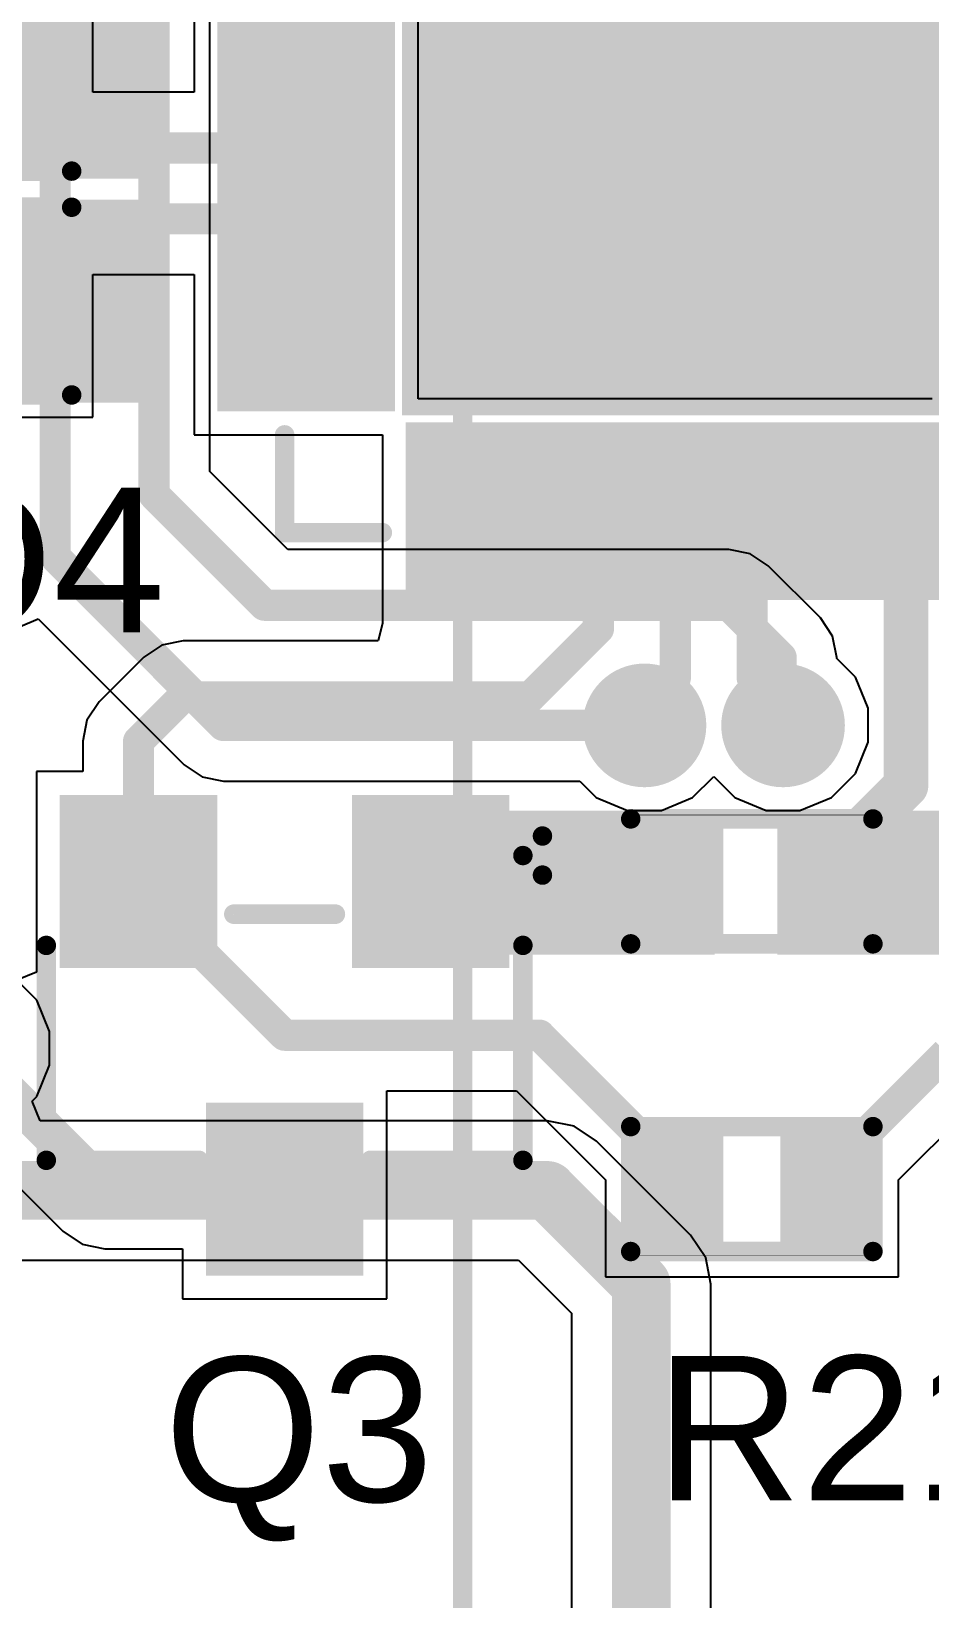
# Model space of a CAD drawing. Header units: inches. Extents: x -3.9 to 67.9, y -8.1 to 62.1.
# Drawn here: x 3.2 to 9.05, y 22.53 to 32.72 of the extents above; entities that cross this region are included whole.
import ezdxf

# ---------------------------------------------------------------- set-up
doc = ezdxf.new("R2010")
doc.units = ezdxf.units.IN
for name, color, linetype in [('Bottom Layer', 5, 'Continuous'), ('Bottom Overlay', 54, 'Continuous'), ('Bottom Solder', 6, 'Continuous'), ('Top Layer', 1, 'Continuous'), ('Top Overlay', 2, 'Continuous'), ('Top Paste', 8, 'Continuous'), ('Top Solder', 216, 'Continuous'), ('Via Holes', 16, 'Continuous')]:
    doc.layers.add(name, color=color, linetype=linetype)
doc.styles.add('Arial', font='', dxfattribs={"height": 0.2})
doc.styles.get('Arial').set_extended_font_data('Arial')

# ---------------------------------------------------------------- blocks, each defined once
blk = doc.blocks.new('28_QFN__5_5___2')
at = {"layer": 'Top Layer'}
for points in [[(-1.65, 2.875), (-1.35, 2.875), (-1.35, 1.925), (-1.65, 1.925)], [(-1.15, 2.875), (-0.85, 2.875), (-0.85, 1.925), (-1.15, 1.925)], [(-0.65, 2.875), (-0.35, 2.875), (-0.35, 1.925), (-0.65, 1.925)], [(-0.15, 2.875), (0.15, 2.875), (0.15, 1.925), (-0.15, 1.925)], [(0.35, 2.875), (0.65, 2.875), (0.65, 1.925), (0.35, 1.925)], [(0.85, 2.875), (1.15, 2.875), (1.15, 1.925), (0.85, 1.925)], [(1.35, 2.875), (1.65, 2.875), (1.65, 1.925), (1.35, 1.925)], [(-2.875, 1.65), (-1.925, 1.65), (-1.925, 1.35), (-2.875, 1.35)], [(-1.675, 1.675), (1.675, 1.675), (1.675, -1.675), (-1.675, -1.675)], [(1.925, 1.65), (2.875, 1.65), (2.875, 1.35), (1.925, 1.35)], [(-2.875, 1.15), (-1.925, 1.15), (-1.925, 0.85), (-2.875, 0.85)], [(1.925, 1.15), (2.875, 1.15), (2.875, 0.85), (1.925, 0.85)], [(-2.875, 0.65), (-1.925, 0.65), (-1.925, 0.35), (-2.875, 0.35)], [(1.925, 0.65), (2.875, 0.65), (2.875, 0.35), (1.925, 0.35)], [(-2.875, 0.15), (-1.925, 0.15), (-1.925, -0.15), (-2.875, -0.15)], [(1.925, 0.15), (2.875, 0.15), (2.875, -0.15), (1.925, -0.15)], [(-2.875, -0.35), (-1.925, -0.35), (-1.925, -0.65), (-2.875, -0.65)], [(1.925, -0.35), (2.875, -0.35), (2.875, -0.65), (1.925, -0.65)], [(-2.875, -0.85), (-1.925, -0.85), (-1.925, -1.15), (-2.875, -1.15)], [(1.925, -0.85), (2.875, -0.85), (2.875, -1.15), (1.925, -1.15)], [(-2.875, -1.35), (-1.925, -1.35), (-1.925, -1.65), (-2.875, -1.65)], [(1.925, -1.35), (2.875, -1.35), (2.875, -1.65), (1.925, -1.65)], [(-1.65, -1.925), (-1.35, -1.925), (-1.35, -2.875), (-1.65, -2.875)], [(-1.15, -1.925), (-0.85, -1.925), (-0.85, -2.875), (-1.15, -2.875)], [(-0.65, -1.925), (-0.35, -1.925), (-0.35, -2.875), (-0.65, -2.875)], [(-0.15, -1.925), (0.15, -1.925), (0.15, -2.875), (-0.15, -2.875)], [(0.35, -1.925), (0.65, -1.925), (0.65, -2.875), (0.35, -2.875)], [(0.85, -1.925), (1.15, -1.925), (1.15, -2.875), (0.85, -2.875)], [(1.35, -1.925), (1.65, -1.925), (1.65, -2.875), (1.35, -2.875)]]:
    blk.add_hatch(color=1, dxfattribs=at).paths.add_polyline_path(points)
at = {"layer": 'Top Paste'}
for points in [[(-1.65, 2.875), (-1.35, 2.875), (-1.35, 1.925), (-1.65, 1.925)], [(-1.15, 2.875), (-0.85, 2.875), (-0.85, 1.925), (-1.15, 1.925)], [(-0.65, 2.875), (-0.35, 2.875), (-0.35, 1.925), (-0.65, 1.925)], [(-0.15, 2.875), (0.15, 2.875), (0.15, 1.925), (-0.15, 1.925)], [(0.35, 2.875), (0.65, 2.875), (0.65, 1.925), (0.35, 1.925)], [(0.85, 2.875), (1.15, 2.875), (1.15, 1.925), (0.85, 1.925)], [(1.35, 2.875), (1.65, 2.875), (1.65, 1.925), (1.35, 1.925)], [(-2.875, 1.65), (-1.925, 1.65), (-1.925, 1.35), (-2.875, 1.35)], [(-1.675, 1.675), (1.675, 1.675), (1.675, -1.675), (-1.675, -1.675)], [(1.925, 1.65), (2.875, 1.65), (2.875, 1.35), (1.925, 1.35)], [(-2.875, 1.15), (-1.925, 1.15), (-1.925, 0.85), (-2.875, 0.85)], [(1.925, 1.15), (2.875, 1.15), (2.875, 0.85), (1.925, 0.85)], [(-2.875, 0.65), (-1.925, 0.65), (-1.925, 0.35), (-2.875, 0.35)], [(1.925, 0.65), (2.875, 0.65), (2.875, 0.35), (1.925, 0.35)], [(-2.875, 0.15), (-1.925, 0.15), (-1.925, -0.15), (-2.875, -0.15)], [(1.925, 0.15), (2.875, 0.15), (2.875, -0.15), (1.925, -0.15)], [(-2.875, -0.35), (-1.925, -0.35), (-1.925, -0.65), (-2.875, -0.65)], [(1.925, -0.35), (2.875, -0.35), (2.875, -0.65), (1.925, -0.65)], [(-2.875, -0.85), (-1.925, -0.85), (-1.925, -1.15), (-2.875, -1.15)], [(1.925, -0.85), (2.875, -0.85), (2.875, -1.15), (1.925, -1.15)], [(-2.875, -1.35), (-1.925, -1.35), (-1.925, -1.65), (-2.875, -1.65)], [(1.925, -1.35), (2.875, -1.35), (2.875, -1.65), (1.925, -1.65)], [(-1.65, -1.925), (-1.35, -1.925), (-1.35, -2.875), (-1.65, -2.875)], [(-1.15, -1.925), (-0.85, -1.925), (-0.85, -2.875), (-1.15, -2.875)], [(-0.65, -1.925), (-0.35, -1.925), (-0.35, -2.875), (-0.65, -2.875)], [(-0.15, -1.925), (0.15, -1.925), (0.15, -2.875), (-0.15, -2.875)], [(0.35, -1.925), (0.65, -1.925), (0.65, -2.875), (0.35, -2.875)], [(0.85, -1.925), (1.15, -1.925), (1.15, -2.875), (0.85, -2.875)], [(1.35, -1.925), (1.65, -1.925), (1.65, -2.875), (1.35, -2.875)]]:
    blk.add_hatch(color=8, dxfattribs=at).paths.add_polyline_path(points)
at = {"layer": 'Top Solder'}
for points in [[(-1.752, 2.977), (-1.248, 2.977), (-1.248, 1.823), (-1.752, 1.823)], [(-1.252, 2.977), (-0.748, 2.977), (-0.748, 1.823), (-1.252, 1.823)], [(-0.752, 2.977), (-0.248, 2.977), (-0.248, 1.823), (-0.752, 1.823)], [(-0.252, 2.977), (0.252, 2.977), (0.252, 1.823), (-0.252, 1.823)], [(0.248, 2.977), (0.752, 2.977), (0.752, 1.823), (0.248, 1.823)], [(0.748, 2.977), (1.252, 2.977), (1.252, 1.823), (0.748, 1.823)], [(1.248, 2.977), (1.752, 2.977), (1.752, 1.823), (1.248, 1.823)], [(-2.977, 1.752), (-1.823, 1.752), (-1.823, 1.248), (-2.977, 1.248)], [(-1.777, 1.777), (1.777, 1.777), (1.777, -1.777), (-1.777, -1.777)], [(1.823, 1.752), (2.977, 1.752), (2.977, 1.248), (1.823, 1.248)], [(-2.977, 1.252), (-1.823, 1.252), (-1.823, 0.748), (-2.977, 0.748)], [(1.823, 1.252), (2.977, 1.252), (2.977, 0.748), (1.823, 0.748)], [(-2.977, 0.752), (-1.823, 0.752), (-1.823, 0.248), (-2.977, 0.248)], [(1.823, 0.752), (2.977, 0.752), (2.977, 0.248), (1.823, 0.248)], [(-2.977, 0.252), (-1.823, 0.252), (-1.823, -0.252), (-2.977, -0.252)], [(1.823, 0.252), (2.977, 0.252), (2.977, -0.252), (1.823, -0.252)], [(-2.977, -0.248), (-1.823, -0.248), (-1.823, -0.752), (-2.977, -0.752)], [(1.823, -0.248), (2.977, -0.248), (2.977, -0.752), (1.823, -0.752)], [(-2.977, -0.748), (-1.823, -0.748), (-1.823, -1.252), (-2.977, -1.252)], [(1.823, -0.748), (2.977, -0.748), (2.977, -1.252), (1.823, -1.252)], [(-2.977, -1.248), (-1.823, -1.248), (-1.823, -1.752), (-2.977, -1.752)], [(1.823, -1.248), (2.977, -1.248), (2.977, -1.752), (1.823, -1.752)], [(-1.752, -1.823), (-1.248, -1.823), (-1.248, -2.977), (-1.752, -2.977)], [(-1.252, -1.823), (-0.748, -1.823), (-0.748, -2.977), (-1.252, -2.977)], [(-0.752, -1.823), (-0.248, -1.823), (-0.248, -2.977), (-0.752, -2.977)], [(-0.252, -1.823), (0.252, -1.823), (0.252, -2.977), (-0.252, -2.977)], [(0.248, -1.823), (0.752, -1.823), (0.752, -2.977), (0.248, -2.977)], [(0.748, -1.823), (1.252, -1.823), (1.252, -2.977), (0.748, -2.977)], [(1.248, -1.823), (1.752, -1.823), (1.752, -2.977), (1.248, -2.977)]]:
    blk.add_hatch(color=216, dxfattribs=at).paths.add_polyline_path(points)
at = {"layer": 'Top Overlay', "const_width": 0.127}
for points in [[(-1.905, 2.54), (-2.54, 2.54)], [(-2.54, 2.54), (-2.54, 1.905)], [(2.54, 2.54), (1.905, 2.54)], [(2.54, 2.54), (2.54, 1.905)], [(-3.023, 1.524), (-3.15, 1.651)], [(-3.15, 1.651), (-3.15, 1.397)], [(-3.023, 1.524), (-3.15, 1.397)], [(-2.54, -1.905), (-2.54, -2.54)], [(2.54, -1.905), (2.54, -2.54)], [(-1.905, -2.54), (-2.54, -2.54)], [(2.54, -2.54), (1.905, -2.54)]]:
    blk.add_lwpolyline(points, dxfattribs=at)
at = {"layer": 'Top Overlay', "const_width": 0.0635}
for points in [[(-2.572, 2.54, 1), (-2.508, 2.54, 1)], [(-2.572, 2.54, 1), (-2.508, 2.54, 1)], [(-1.937, 2.54, 1), (-1.873, 2.54, 1)], [(1.873, 2.54, 1), (1.937, 2.54, 1)], [(2.508, 2.54, 1), (2.572, 2.54, 1)], [(2.508, 2.54, 1), (2.572, 2.54, 1)], [(-2.572, 1.905, 1), (-2.508, 1.905, 1)], [(2.508, 1.905, 1), (2.572, 1.905, 1)], [(-3.181, 1.651, 1), (-3.118, 1.651, 1)], [(-3.181, 1.651, 1), (-3.118, 1.651, 1)], [(-3.054, 1.524, 1), (-2.991, 1.524, 1)], [(-3.054, 1.524, 1), (-2.991, 1.524, 1)], [(-3.181, 1.397, 1), (-3.118, 1.397, 1)], [(-3.181, 1.397, 1), (-3.118, 1.397, 1)], [(-2.572, -1.905, 1), (-2.508, -1.905, 1)], [(2.508, -1.905, 1), (2.572, -1.905, 1)], [(-2.572, -2.54, 1), (-2.508, -2.54, 1)], [(-2.572, -2.54, 1), (-2.508, -2.54, 1)], [(-1.937, -2.54, 1), (-1.873, -2.54, 1)], [(1.873, -2.54, 1), (1.937, -2.54, 1)], [(2.508, -2.54, 1), (2.572, -2.54, 1)], [(2.508, -2.54, 1), (2.572, -2.54, 1)]]:
    blk.add_lwpolyline(points, format="xyb", close=True, dxfattribs=at)
blk = doc.blocks.new('R___0402_5')
at = {"layer": 'Top Layer'}
for points in [[(-0.699, -0.318), (-0.699, 0.318), (-0.241, 0.318), (-0.241, -0.318)], [(0.241, -0.318), (0.241, 0.318), (0.699, 0.318), (0.699, -0.318)]]:
    blk.add_hatch(color=1, dxfattribs=at).paths.add_polyline_path(points)
at = {"layer": 'Top Paste'}
for points in [[(-0.699, -0.318), (-0.699, 0.318), (-0.241, 0.318), (-0.241, -0.318)], [(0.241, -0.318), (0.241, 0.318), (0.699, 0.318), (0.699, -0.318)]]:
    blk.add_hatch(color=8, dxfattribs=at).paths.add_polyline_path(points)
at = {"layer": 'Top Solder'}
for points in [[(-0.754, -0.373), (-0.754, 0.373), (-0.186, 0.373), (-0.186, -0.373)], [(0.186, -0.373), (0.186, 0.373), (0.754, 0.373), (0.754, -0.373)]]:
    blk.add_hatch(color=216, dxfattribs=at).paths.add_polyline_path(points)
at = {"layer": 'Top Overlay'}
for points, const_width in [([(-0.787, 0.406), (0.787, 0.406)], 0.127), ([(-0.787, -0.406), (-0.787, 0.406)], 0.127), ([(0.787, -0.406), (0.787, 0.406)], 0.127), ([(-0.787, -0.406), (0.787, -0.406)], 0.127), ([(-0.813, -0.432), (0.813, -0.432)], 0.00323)]:
    blk.add_lwpolyline(points, dxfattribs=dict(at, const_width=const_width))
for points, const_width in [([(-0.819, 0.406, 1), (-0.756, 0.406, 1)], 0.0635), ([(-0.819, 0.406, 1), (-0.756, 0.406, 1)], 0.0635), ([(0.756, 0.406, 1), (0.819, 0.406, 1)], 0.0635), ([(0.756, 0.406, 1), (0.819, 0.406, 1)], 0.0635), ([(-0.819, -0.406, 1), (-0.756, -0.406, 1)], 0.0635), ([(-0.819, -0.406, 1), (-0.756, -0.406, 1)], 0.0635), ([(0.756, -0.406, 1), (0.819, -0.406, 1)], 0.0635), ([(0.756, -0.406, 1), (0.819, -0.406, 1)], 0.0635), ([(-0.814, -0.432, 1), (-0.812, -0.432, 1)], 0.00161), ([(0.812, -0.432, 1), (0.814, -0.432, 1)], 0.00161)]:
    blk.add_lwpolyline(points, format="xyb", close=True, dxfattribs=dict(at, const_width=const_width))
blk = doc.blocks.new('R___0402_9')
at = {"layer": 'Top Layer'}
for points in [[(-0.699, -0.318), (-0.699, 0.318), (-0.241, 0.318), (-0.241, -0.318)], [(0.241, -0.318), (0.241, 0.318), (0.699, 0.318), (0.699, -0.318)]]:
    blk.add_hatch(color=1, dxfattribs=at).paths.add_polyline_path(points)
at = {"layer": 'Top Paste'}
for points in [[(-0.699, -0.318), (-0.699, 0.318), (-0.241, 0.318), (-0.241, -0.318)], [(0.241, -0.318), (0.241, 0.318), (0.699, 0.318), (0.699, -0.318)]]:
    blk.add_hatch(color=8, dxfattribs=at).paths.add_polyline_path(points)
at = {"layer": 'Top Solder'}
for points in [[(-0.754, -0.373), (-0.754, 0.373), (-0.186, 0.373), (-0.186, -0.373)], [(0.186, -0.373), (0.186, 0.373), (0.754, 0.373), (0.754, -0.373)]]:
    blk.add_hatch(color=216, dxfattribs=at).paths.add_polyline_path(points)
at = {"layer": 'Top Overlay'}
for points, const_width in [([(0.787, 0.406), (-0.787, 0.406)], 0.127), ([(-0.787, 0.406), (-0.787, -0.406)], 0.127), ([(0.787, 0.406), (0.787, -0.406)], 0.127), ([(0.787, -0.406), (-0.787, -0.406)], 0.127), ([(0.813, -0.432), (-0.813, -0.432)], 0.00323)]:
    blk.add_lwpolyline(points, dxfattribs=dict(at, const_width=const_width))
for points, const_width in [([(-0.819, 0.406, 1), (-0.756, 0.406, 1)], 0.0635), ([(-0.819, 0.406, 1), (-0.756, 0.406, 1)], 0.0635), ([(0.756, 0.406, 1), (0.819, 0.406, 1)], 0.0635), ([(0.756, 0.406, 1), (0.819, 0.406, 1)], 0.0635), ([(-0.819, -0.406, 1), (-0.756, -0.406, 1)], 0.0635), ([(-0.819, -0.406, 1), (-0.756, -0.406, 1)], 0.0635), ([(0.756, -0.406, 1), (0.819, -0.406, 1)], 0.0635), ([(0.756, -0.406, 1), (0.819, -0.406, 1)], 0.0635), ([(-0.814, -0.432, 1), (-0.812, -0.432, 1)], 0.00161), ([(0.812, -0.432, 1), (0.814, -0.432, 1)], 0.00161)]:
    blk.add_lwpolyline(points, format="xyb", close=True, dxfattribs=dict(at, const_width=const_width))
blk = doc.blocks.new('SOT_23_14')
at = {"layer": 'Top Layer'}
for points in [[(-0.41, 1.46), (0.41, 1.46), (0.41, 0.54), (-0.41, 0.54)], [(-1.36, -0.54), (-0.54, -0.54), (-0.54, -1.46), (-1.36, -1.46)], [(0.54, -0.54), (1.36, -0.54), (1.36, -1.46), (0.54, -1.46)]]:
    blk.add_hatch(color=1, dxfattribs=at).paths.add_polyline_path(points)
at = {"layer": 'Top Paste'}
for points in [[(-0.41, 1.46), (0.41, 1.46), (0.41, 0.54), (-0.41, 0.54)], [(-1.36, -0.54), (-0.54, -0.54), (-0.54, -1.46), (-1.36, -1.46)], [(0.54, -0.54), (1.36, -0.54), (1.36, -1.46), (0.54, -1.46)]]:
    blk.add_hatch(color=8, dxfattribs=at).paths.add_polyline_path(points)
at = {"layer": 'Top Solder'}
for points in [[(-0.512, 1.562), (0.512, 1.562), (0.512, 0.438), (-0.512, 0.438)], [(-1.462, -0.438), (-0.438, -0.438), (-0.438, -1.562), (-1.462, -1.562)], [(0.438, -0.438), (1.462, -0.438), (1.462, -1.562), (0.438, -1.562)]]:
    blk.add_hatch(color=216, dxfattribs=at).paths.add_polyline_path(points)
at = {"layer": 'Top Overlay', "const_width": 0.127}
for points in [[(-0.559, 0.813), (-1.549, 0.813)], [(-1.549, 0.813), (-1.549, -0.584)], [(1.549, 0.813), (0.559, 0.813)], [(1.549, 0.813), (1.549, -0.584)], [(0.33, -0.787), (-0.33, -0.787)], [(-1.676, -1.041), (-1.676, -1.295)], [(-1.549, -1.168), (-1.676, -1.041)], [(-1.549, -1.168), (-1.676, -1.295)]]:
    blk.add_lwpolyline(points, dxfattribs=at)
at = {"layer": 'Top Overlay', "const_width": 0.0635}
for points in [[(-1.581, 0.813, 1), (-1.518, 0.813, 1)], [(-1.581, 0.813, 1), (-1.518, 0.813, 1)], [(-0.591, 0.813, 1), (-0.527, 0.813, 1)], [(0.527, 0.813, 1), (0.591, 0.813, 1)], [(1.518, 0.813, 1), (1.581, 0.813, 1)], [(1.518, 0.813, 1), (1.581, 0.813, 1)], [(-1.581, -0.584, 1), (-1.518, -0.584, 1)], [(1.518, -0.584, 1), (1.581, -0.584, 1)], [(-0.362, -0.787, 1), (-0.298, -0.787, 1)], [(0.298, -0.787, 1), (0.362, -0.787, 1)], [(-1.708, -1.041, 1), (-1.645, -1.041, 1)], [(-1.708, -1.041, 1), (-1.645, -1.041, 1)], [(-1.581, -1.168, 1), (-1.518, -1.168, 1)], [(-1.581, -1.168, 1), (-1.518, -1.168, 1)], [(-1.708, -1.295, 1), (-1.645, -1.295, 1)], [(-1.708, -1.295, 1), (-1.645, -1.295, 1)]]:
    blk.add_lwpolyline(points, format="xyb", close=True, dxfattribs=at)
blk = doc.blocks.new('LED_0603_15')
at = {"layer": 'Top Layer'}
for points in [[(-1, 0.5), (-0.5, 0.5), (-0.5, -0.5), (-1, -0.5)], [(0.5, 0.5), (1, 0.5), (1, -0.5), (0.5, -0.5)]]:
    blk.add_hatch(color=1, dxfattribs=at).paths.add_polyline_path(points)
at = {"layer": 'Top Overlay'}
blk.add_hatch(color=2, dxfattribs=at).paths.add_polyline_path([(1.118, -0.66), (1.753, -0.66), (1.753, 0.66), (1.118, 0.66)])
at = {"layer": 'Top Paste'}
for points in [[(-1, 0.5), (-0.5, 0.5), (-0.5, -0.5), (-1, -0.5)], [(0.5, 0.5), (1, 0.5), (1, -0.5), (0.5, -0.5)]]:
    blk.add_hatch(color=8, dxfattribs=at).paths.add_polyline_path(points)
at = {"layer": 'Top Solder'}
for points in [[(-1.102, 0.602), (-0.398, 0.602), (-0.398, -0.602), (-1.102, -0.602)], [(0.398, 0.602), (1.102, 0.602), (1.102, -0.602), (0.398, -0.602)]]:
    blk.add_hatch(color=216, dxfattribs=at).paths.add_polyline_path(points)
at = {"layer": 'Top Overlay', "const_width": 0.127}
for points in [[(-1.118, -0.61), (-1.118, 0.61)], [(-1.118, 0.61), (-0.432, 0.61)], [(0.432, 0.61), (1.118, 0.61)], [(1.118, -0.61), (1.118, 0.61)], [(-1.118, -0.61), (-0.432, -0.61)], [(0.432, -0.61), (1.118, -0.61)]]:
    blk.add_lwpolyline(points, dxfattribs=at)
at = {"layer": 'Top Overlay', "const_width": 0.0635}
for points in [[(-1.149, 0.61, 1), (-1.086, 0.61, 1)], [(-1.149, 0.61, 1), (-1.086, 0.61, 1)], [(-0.464, 0.61, 1), (-0.4, 0.61, 1)], [(0.4, 0.61, 1), (0.464, 0.61, 1)], [(1.086, 0.61, 1), (1.149, 0.61, 1)], [(1.086, 0.61, 1), (1.149, 0.61, 1)], [(-1.149, -0.61, 1), (-1.086, -0.61, 1)], [(-1.149, -0.61, 1), (-1.086, -0.61, 1)], [(-0.464, -0.61, 1), (-0.4, -0.61, 1)], [(0.4, -0.61, 1), (0.464, -0.61, 1)], [(1.086, -0.61, 1), (1.149, -0.61, 1)], [(1.086, -0.61, 1), (1.149, -0.61, 1)]]:
    blk.add_lwpolyline(points, format="xyb", close=True, dxfattribs=at)
blk = doc.blocks.new('LED_0603_16')
at = {"layer": 'Top Layer'}
for points in [[(-1, 0.5), (-0.5, 0.5), (-0.5, -0.5), (-1, -0.5)], [(0.5, 0.5), (1, 0.5), (1, -0.5), (0.5, -0.5)]]:
    blk.add_hatch(color=1, dxfattribs=at).paths.add_polyline_path(points)
at = {"layer": 'Top Overlay'}
blk.add_hatch(color=2, dxfattribs=at).paths.add_polyline_path([(1.118, -0.66), (1.753, -0.66), (1.753, 0.66), (1.118, 0.66)])
at = {"layer": 'Top Paste'}
for points in [[(-1, 0.5), (-0.5, 0.5), (-0.5, -0.5), (-1, -0.5)], [(0.5, 0.5), (1, 0.5), (1, -0.5), (0.5, -0.5)]]:
    blk.add_hatch(color=8, dxfattribs=at).paths.add_polyline_path(points)
at = {"layer": 'Top Solder'}
for points in [[(-1.102, 0.602), (-0.398, 0.602), (-0.398, -0.602), (-1.102, -0.602)], [(0.398, 0.602), (1.102, 0.602), (1.102, -0.602), (0.398, -0.602)]]:
    blk.add_hatch(color=216, dxfattribs=at).paths.add_polyline_path(points)
at = {"layer": 'Top Overlay', "const_width": 0.127}
for points in [[(-1.118, -0.61), (-1.118, 0.61)], [(-1.118, 0.61), (-0.432, 0.61)], [(0.432, 0.61), (1.118, 0.61)], [(1.118, -0.61), (1.118, 0.61)], [(-1.118, -0.61), (-0.432, -0.61)], [(0.432, -0.61), (1.118, -0.61)]]:
    blk.add_lwpolyline(points, dxfattribs=at)
at = {"layer": 'Top Overlay', "const_width": 0.0635}
for points in [[(-1.149, 0.61, 1), (-1.086, 0.61, 1)], [(-1.149, 0.61, 1), (-1.086, 0.61, 1)], [(-0.464, 0.61, 1), (-0.4, 0.61, 1)], [(0.4, 0.61, 1), (0.464, 0.61, 1)], [(1.086, 0.61, 1), (1.149, 0.61, 1)], [(1.086, 0.61, 1), (1.149, 0.61, 1)], [(-1.149, -0.61, 1), (-1.086, -0.61, 1)], [(-1.149, -0.61, 1), (-1.086, -0.61, 1)], [(-0.464, -0.61, 1), (-0.4, -0.61, 1)], [(0.4, -0.61, 1), (0.464, -0.61, 1)], [(1.086, -0.61, 1), (1.149, -0.61, 1)], [(1.086, -0.61, 1), (1.149, -0.61, 1)]]:
    blk.add_lwpolyline(points, format="xyb", close=True, dxfattribs=at)
blk = doc.blocks.new('1_3_______OLED_B_30')
at = {"layer": 'Bottom Overlay', "const_width": 0.127}
blk.add_lwpolyline([(17.745, 31.643), (17.745, -2.057)], dxfattribs=at)

msp = doc.modelspace()

# ---------------------------------------------------------------- hatches: boundary and pattern name
at = {"layer": 'Bottom Layer'}
h = msp.add_hatch(color=5, dxfattribs=at)
edge = h.paths.add_edge_path()
edge.add_arc((6.198, 32.001), 0.3, 0, 360)
h = msp.add_hatch(color=5, dxfattribs=at)
edge = h.paths.add_edge_path()
edge.add_arc((7.391, 32.001), 0.3, 0, 360)
h = msp.add_hatch(color=5, dxfattribs=at)
edge = h.paths.add_edge_path()
edge.add_arc((8.585, 32.001), 0.3, 0, 360)
h = msp.add_hatch(color=5, dxfattribs=at)
edge = h.paths.add_edge_path()
edge.add_arc((7.391, 30.807), 0.3, 0, 360)
h = msp.add_hatch(color=5, dxfattribs=at)
edge = h.paths.add_edge_path()
edge.add_arc((7.191, 28.208), 0.3, 0, 360)
h = msp.add_hatch(color=5, dxfattribs=at)
edge = h.paths.add_edge_path()
edge.add_arc((8.092, 28.208), 0.3, 0, 360)
at = {"layer": 'Bottom Solder'}
h = msp.add_hatch(color=6, dxfattribs=at)
edge = h.paths.add_edge_path()
edge.add_arc((6.198, 32.001), 0.402, 0, 360)
h = msp.add_hatch(color=6, dxfattribs=at)
edge = h.paths.add_edge_path()
edge.add_arc((7.391, 32.001), 0.402, 0, 360)
h = msp.add_hatch(color=6, dxfattribs=at)
edge = h.paths.add_edge_path()
edge.add_arc((8.585, 32.001), 0.402, 0, 360)
h = msp.add_hatch(color=6, dxfattribs=at)
edge = h.paths.add_edge_path()
edge.add_arc((7.391, 30.807), 0.402, 0, 360)
h = msp.add_hatch(color=6, dxfattribs=at)
edge = h.paths.add_edge_path()
edge.add_arc((7.191, 28.208), 0.402, 0, 360)
h = msp.add_hatch(color=6, dxfattribs=at)
edge = h.paths.add_edge_path()
edge.add_arc((8.092, 28.208), 0.402, 0, 360)
at = {"layer": 'Top Layer'}
h = msp.add_hatch(color=1, dxfattribs=at)
edge = h.paths.add_edge_path()
edge.add_arc((6.198, 32.001), 0.3, 0, 360)
h = msp.add_hatch(color=1, dxfattribs=at)
edge = h.paths.add_edge_path()
edge.add_arc((7.391, 32.001), 0.3, 0, 360)
h = msp.add_hatch(color=1, dxfattribs=at)
edge = h.paths.add_edge_path()
edge.add_arc((8.585, 32.001), 0.3, 0, 360)
h = msp.add_hatch(color=1, dxfattribs=at)
edge = h.paths.add_edge_path()
edge.add_arc((7.391, 30.807), 0.3, 0, 360)
h = msp.add_hatch(color=1, dxfattribs=at)
edge = h.paths.add_edge_path()
edge.add_arc((7.191, 28.208), 0.3, 0, 360)
h = msp.add_hatch(color=1, dxfattribs=at)
edge = h.paths.add_edge_path()
edge.add_arc((8.092, 28.208), 0.3, 0, 360)
for points in [[(5.391, 26.718), (7.648, 26.718), (7.648, 27.654), (5.391, 27.654)], [(8.054, 26.718), (10.31, 26.718), (10.31, 27.654), (8.054, 27.654)]]:
    msp.add_hatch(color=1, dxfattribs=at).paths.add_polyline_path(points)
at = {"layer": 'Top Solder'}
h = msp.add_hatch(color=216, dxfattribs=at)
edge = h.paths.add_edge_path()
edge.add_arc((6.198, 32.001), 0.402, 0, 360)
h = msp.add_hatch(color=216, dxfattribs=at)
edge = h.paths.add_edge_path()
edge.add_arc((7.391, 32.001), 0.402, 0, 360)
h = msp.add_hatch(color=216, dxfattribs=at)
edge = h.paths.add_edge_path()
edge.add_arc((8.585, 32.001), 0.402, 0, 360)
h = msp.add_hatch(color=216, dxfattribs=at)
edge = h.paths.add_edge_path()
edge.add_arc((7.391, 30.807), 0.402, 0, 360)
h = msp.add_hatch(color=216, dxfattribs=at)
edge = h.paths.add_edge_path()
edge.add_arc((7.191, 28.208), 0.402, 0, 360)
h = msp.add_hatch(color=216, dxfattribs=at)
edge = h.paths.add_edge_path()
edge.add_arc((8.092, 28.208), 0.402, 0, 360)
at = {"layer": 'Via Holes'}
h = msp.add_hatch(color=7, dxfattribs=at)
edge = h.paths.add_edge_path()
edge.add_arc((6.198, 32.001), 0.15, 0, 360)
h = msp.add_hatch(color=7, dxfattribs=at)
edge = h.paths.add_edge_path()
edge.add_arc((7.391, 32.001), 0.15, 0, 360)
h = msp.add_hatch(color=7, dxfattribs=at)
edge = h.paths.add_edge_path()
edge.add_arc((8.585, 32.001), 0.15, 0, 360)
h = msp.add_hatch(color=7, dxfattribs=at)
edge = h.paths.add_edge_path()
edge.add_arc((7.391, 30.807), 0.15, 0, 360)
h = msp.add_hatch(color=7, dxfattribs=at)
edge = h.paths.add_edge_path()
edge.add_arc((7.191, 28.208), 0.15, 0, 360)
h = msp.add_hatch(color=7, dxfattribs=at)
edge = h.paths.add_edge_path()
edge.add_arc((8.092, 28.208), 0.15, 0, 360)

# ---------------------------------------------------------------- linework, layer by layer
at = {"layer": 'Bottom Layer'}
for p, q in [((4.364, 29.859), (4.364, 34.55)), ((4.871, 29.352), (4.364, 29.859)), ((7.74, 29.352), (4.871, 29.352)), ((7.879, 29.324), (7.74, 29.352)), ((7.74, 29.352), (7.74, 29.352)), ((7.996, 29.246), (7.879, 29.324)), ((8.335, 28.907), (7.996, 29.246)), ((3.132, 28.851), (3.249, 28.9)), ((3.249, 28.9), (4.197, 27.952)), ((8.414, 28.789), (8.335, 28.907)), ((8.335, 28.907), (8.335, 28.907)), ((8.441, 28.65), (8.414, 28.789)), ((8.441, 28.643), (8.441, 28.65)), ((8.562, 28.522), (8.441, 28.643)), ((8.646, 28.319), (8.562, 28.522)), ((8.646, 28.098), (8.646, 28.319)), ((8.562, 27.895), (8.646, 28.098)), ((4.197, 27.952), (4.197, 27.952)), ((4.197, 27.952), (4.315, 27.873)), ((4.315, 27.873), (4.453, 27.846)), ((4.453, 27.846), (4.453, 27.846)), ((4.453, 27.846), (6.77, 27.846)), ((6.77, 27.846), (6.877, 27.739)), ((7.504, 27.739), (7.641, 27.876)), ((7.641, 27.876), (7.778, 27.739)), ((8.406, 27.739), (8.562, 27.895)), ((6.877, 27.739), (7.08, 27.654)), ((7.301, 27.654), (7.504, 27.739)), ((7.778, 27.739), (7.982, 27.654)), ((8.202, 27.654), (8.406, 27.739)), ((7.08, 27.654), (7.301, 27.654)), ((7.982, 27.654), (8.202, 27.654)), ((3.239, 26.423), (3.132, 26.53)), ((3.323, 26.219), (3.239, 26.423)), ((3.323, 25.999), (3.323, 26.219)), ((3.239, 25.795), (3.323, 25.999)), ((3.209, 25.765), (3.239, 25.795)), ((3.262, 25.638), (3.209, 25.765)), ((6.559, 25.638), (3.262, 25.638)), ((6.733, 25.604), (6.559, 25.638)), ((6.88, 25.506), (6.733, 25.604)), ((7.49, 24.895), (6.88, 25.506)), ((7.589, 24.748), (7.49, 24.895)), ((7.49, 24.895), (7.49, 24.895)), ((2.35, 24.732), (6.372, 24.732)), ((6.372, 24.732), (6.717, 24.387)), ((7.623, 24.575), (7.589, 24.748)), ((7.623, 16.073), (7.623, 24.575)), ((6.717, 24.387), (6.717, 16.073))]:
    msp.add_line(p, q, dxfattribs=at)
for points, const_width in [([(3.359, 29.303), (3.359, 41.674)], 0.203), ([(4.001, 29.709), (4.001, 41.326)], 0.203), ([(4.001, 29.709), (4.721, 28.989)], 0.203), ([(3.359, 29.303), (4.453, 28.208)], 0.203), ([(4.721, 28.989), (7.74, 28.989)], 0.203), ([(7.74, 28.989), (8.079, 28.65)], 0.203), ([(8.079, 28.222), (8.079, 28.65)], 0.203), ([(8.079, 28.222), (8.092, 28.208)], 0.203), ([(4.453, 28.208), (7.191, 28.208)], 0.203), ([(2.35, 25.185), (6.559, 25.185)], 0.381), ([(6.559, 25.185), (7.17, 24.575)], 0.381), ([(7.17, 15.743), (7.17, 24.575)], 0.381)]:
    msp.add_lwpolyline(points, dxfattribs=dict(at, const_width=const_width))
for points, const_width in [([(3.951, 29.709, 1), (4.052, 29.709, 1)], 0.102), ([(3.951, 29.709, 1), (4.052, 29.709, 1)], 0.102), ([(3.308, 29.303, 1), (3.409, 29.303, 1)], 0.102), ([(3.308, 29.303, 1), (3.409, 29.303, 1)], 0.102), ([(4.67, 28.989, 1), (4.771, 28.989, 1)], 0.102), ([(4.67, 28.989, 1), (4.771, 28.989, 1)], 0.102), ([(7.689, 28.989, 1), (7.791, 28.989, 1)], 0.102), ([(7.689, 28.989, 1), (7.791, 28.989, 1)], 0.102), ([(8.028, 28.65, 1), (8.13, 28.65, 1)], 0.102), ([(8.028, 28.65, 1), (8.13, 28.65, 1)], 0.102), ([(8.028, 28.222, 1), (8.13, 28.222, 1)], 0.102), ([(8.028, 28.222, 1), (8.13, 28.222, 1)], 0.102), ([(4.402, 28.208, 1), (4.504, 28.208, 1)], 0.102), ([(4.402, 28.208, 1), (4.504, 28.208, 1)], 0.102), ([(7.14, 28.208, 1), (7.241, 28.208, 1)], 0.102), ([(8.041, 28.208, 1), (8.143, 28.208, 1)], 0.102), ([(6.464, 25.185, 1), (6.655, 25.185, 1)], 0.191), ([(6.464, 25.185, 1), (6.655, 25.185, 1)], 0.191), ([(7.075, 24.575, 1), (7.265, 24.575, 1)], 0.191), ([(7.075, 24.575, 1), (7.265, 24.575, 1)], 0.191)]:
    msp.add_lwpolyline(points, format="xyb", close=True, dxfattribs=dict(at, const_width=const_width))
at = {"layer": 'Top Layer'}
for p, q in [((5.72, 32.597), (5.72, 33.672)), ((3.603, 32.324), (3.603, 33.175)), ((4.262, 33.097), (4.262, 32.324)), ((5.72, 31.597), (5.72, 32.597)), ((4.262, 32.324), (3.603, 32.324)), ((5.72, 30.33), (5.72, 31.597)), ((3.603, 30.212), (3.603, 31.138)), ((3.603, 31.138), (4.262, 31.138)), ((4.262, 31.138), (4.262, 30.097)), ((9.062, 30.33), (5.72, 30.33)), ((2.595, 30.212), (3.603, 30.212)), ((4.262, 30.097), (5.487, 30.097)), ((5.487, 30.097), (5.487, 28.872)), ((5.487, 28.872), (5.459, 28.757)), ((5.487, 28.872), (5.487, 28.872)), ((4.191, 28.757), (4.052, 28.729)), ((5.459, 28.757), (4.191, 28.757)), ((4.191, 28.757), (4.191, 28.757)), ((3.935, 28.651), (3.645, 28.361)), ((4.052, 28.729), (3.935, 28.651)), ((3.645, 28.361), (3.566, 28.243)), ((3.566, 28.243), (3.539, 28.105)), ((3.539, 28.105), (3.539, 28.105)), ((3.539, 28.105), (3.539, 27.908)), ((3.539, 27.908), (3.237, 27.908)), ((3.237, 27.908), (3.237, 26.603)), ((3.237, 26.603), (3.11, 26.551)), ((5.515, 24.48), (5.515, 25.832)), ((5.515, 25.832), (6.358, 25.832)), ((6.358, 25.832), (6.937, 25.253)), ((8.842, 25.253), (9.306, 25.717)), ((2.774, 25.555), (3.409, 24.92)), ((6.937, 25.253), (6.937, 24.623)), ((8.842, 24.623), (8.842, 25.253)), ((3.409, 24.92), (3.535, 24.835)), ((3.535, 24.835), (3.683, 24.806)), ((3.683, 24.806), (4.187, 24.806)), ((4.187, 24.806), (4.187, 24.48)), ((6.937, 24.623), (8.842, 24.623)), ((4.187, 24.48), (5.515, 24.48))]:
    msp.add_line(p, q, dxfattribs=at)
for points, const_width in [([(3.099, 32.171), (3.309, 31.961)], 0.203), ([(4.952, 31.961), (4.991, 32.001)], 0.203), ([(3.309, 31.961), (4.952, 31.961)], 0.203), ([(3.099, 31.216), (3.384, 31.501)], 0.203), ([(3.384, 31.501), (4.991, 31.501)], 0.203), ([(6.891, 28.836), (6.891, 29.601)], 0.203), ([(7.391, 28.517), (7.391, 29.601)], 0.203), ([(7.891, 28.517), (7.891, 29.601)], 0.203), ([(8.891, 27.816), (8.891, 29.601)], 0.29), ([(6.449, 28.394), (6.891, 28.836)], 0.203), ([(7.191, 28.316), (7.391, 28.517)], 0.203), ([(7.891, 28.517), (8.092, 28.316)], 0.203), ([(3.901, 28.105), (4.191, 28.394)], 0.203), ([(4.191, 28.394), (6.449, 28.394)], 0.203), ([(7.191, 28.208), (7.191, 28.316)], 0.203), ([(8.092, 28.208), (8.092, 28.316)], 0.203), ([(3.901, 27.194), (3.901, 28.105)], 0.203), ([(8.359, 27.283), (8.891, 27.816)], 0.29), ([(8.359, 27.194), (8.359, 27.283)], 0.29), ([(3.901, 27.144), (3.901, 27.194)], 0.203), ([(3.901, 27.144), (4.851, 26.194)], 0.203), ([(2.645, 26.233), (3.683, 25.194)], 0.254), ([(4.851, 26.194), (6.508, 26.194)], 0.203), ([(6.508, 26.194), (7.419, 25.283)], 0.203), ([(8.359, 25.283), (9.156, 26.08)], 0.203), ([(7.419, 25.194), (7.419, 25.283)], 0.203), ([(8.359, 25.194), (8.359, 25.283)], 0.203), ([(3.683, 25.194), (4.851, 25.194)], 0.254)]:
    msp.add_lwpolyline(points, dxfattribs=dict(at, const_width=const_width))
for points, const_width in [([(4.941, 32.001, 1), (5.042, 32.001, 1)], 0.102), ([(3.258, 31.961, 1), (3.36, 31.961, 1)], 0.102), ([(3.258, 31.961, 1), (3.36, 31.961, 1)], 0.102), ([(4.901, 31.961, 1), (5.003, 31.961, 1)], 0.102), ([(4.901, 31.961, 1), (5.003, 31.961, 1)], 0.102), ([(3.333, 31.501, 1), (3.435, 31.501, 1)], 0.102), ([(3.333, 31.501, 1), (3.435, 31.501, 1)], 0.102), ([(4.941, 31.501, 1), (5.042, 31.501, 1)], 0.102), ([(6.841, 29.601, 1), (6.942, 29.601, 1)], 0.102), ([(7.341, 29.601, 1), (7.442, 29.601, 1)], 0.102), ([(7.841, 29.601, 1), (7.942, 29.601, 1)], 0.102), ([(8.819, 29.601, 1), (8.964, 29.601, 1)], 0.145), ([(6.841, 28.836, 1), (6.942, 28.836, 1)], 0.102), ([(6.841, 28.836, 1), (6.942, 28.836, 1)], 0.102), ([(7.341, 28.517, 1), (7.442, 28.517, 1)], 0.102), ([(7.341, 28.517, 1), (7.442, 28.517, 1)], 0.102), ([(7.841, 28.517, 1), (7.942, 28.517, 1)], 0.102), ([(7.841, 28.517, 1), (7.942, 28.517, 1)], 0.102), ([(4.14, 28.394, 1), (4.242, 28.394, 1)], 0.102), ([(4.14, 28.394, 1), (4.242, 28.394, 1)], 0.102), ([(6.398, 28.394, 1), (6.5, 28.394, 1)], 0.102), ([(6.398, 28.394, 1), (6.5, 28.394, 1)], 0.102), ([(7.14, 28.316, 1), (7.241, 28.316, 1)], 0.102), ([(7.14, 28.316, 1), (7.241, 28.316, 1)], 0.102), ([(8.041, 28.316, 1), (8.143, 28.316, 1)], 0.102), ([(8.041, 28.316, 1), (8.143, 28.316, 1)], 0.102), ([(7.14, 28.208, 1), (7.241, 28.208, 1)], 0.102), ([(8.041, 28.208, 1), (8.143, 28.208, 1)], 0.102), ([(3.851, 28.105, 1), (3.952, 28.105, 1)], 0.102), ([(3.851, 28.105, 1), (3.952, 28.105, 1)], 0.102), ([(8.819, 27.816, 1), (8.964, 27.816, 1)], 0.145), ([(8.819, 27.816, 1), (8.964, 27.816, 1)], 0.145), ([(8.287, 27.283, 1), (8.431, 27.283, 1)], 0.145), ([(8.287, 27.283, 1), (8.431, 27.283, 1)], 0.145), ([(8.287, 27.194, 1), (8.431, 27.194, 1)], 0.145), ([(3.851, 27.194, 1), (3.952, 27.194, 1)], 0.102), ([(3.851, 27.194, 1), (3.952, 27.194, 1)], 0.102), ([(3.851, 27.144, 1), (3.952, 27.144, 1)], 0.102), ([(3.851, 27.144, 1), (3.952, 27.144, 1)], 0.102), ([(4.801, 26.194, 1), (4.902, 26.194, 1)], 0.102), ([(4.801, 26.194, 1), (4.902, 26.194, 1)], 0.102), ([(6.457, 26.194, 1), (6.559, 26.194, 1)], 0.102), ([(6.457, 26.194, 1), (6.559, 26.194, 1)], 0.102), ([(7.368, 25.283, 1), (7.47, 25.283, 1)], 0.102), ([(7.368, 25.283, 1), (7.47, 25.283, 1)], 0.102), ([(8.308, 25.283, 1), (8.41, 25.283, 1)], 0.102), ([(8.308, 25.283, 1), (8.41, 25.283, 1)], 0.102), ([(3.62, 25.194, 1), (3.747, 25.194, 1)], 0.127), ([(3.62, 25.194, 1), (3.747, 25.194, 1)], 0.127), ([(4.788, 25.194, 1), (4.915, 25.194, 1)], 0.127), ([(7.368, 25.194, 1), (7.47, 25.194, 1)], 0.102), ([(8.308, 25.194, 1), (8.41, 25.194, 1)], 0.102)]:
    msp.add_lwpolyline(points, format="xyb", close=True, dxfattribs=dict(at, const_width=const_width))

# ---------------------------------------------------------------- block references
at = {"rotation": 180}
for name, p in [('1_3_______OLED_B_30', (23.754, 38.382)), ('28_QFN__5_5___2', (7.391, 32.001)), ('SOT_23_14', (4.851, 26.194)), ('R___0402_9', (7.889, 27.194))]:
    msp.add_blockref(name, p, dxfattribs=at)
for name, p in [('LED_0603_15', (2.349, 32.421)), ('LED_0603_16', (2.349, 30.966)), ('R___0402_5', (7.889, 25.194))]:
    msp.add_blockref(name, p)

# ---------------------------------------------------------------- texts
at = {"layer": 'Top Overlay', "style": 'Arial'}
for s, p in [('LED4', (0.792, 28.813)), ('Q3', (4.068, 23.162)), ('R21', (7.263, 23.17))]:
    msp.add_text(s, height=0.9398, dxfattribs=at).set_placement(p)

doc.saveas('drawing.dxf')
